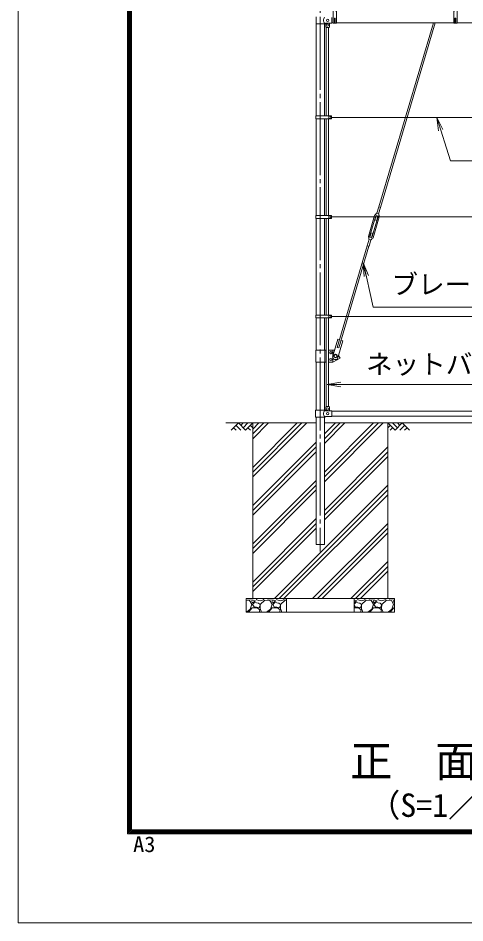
# Model space of a CAD drawing. Units: millimetres, scale not verified, with parts at other scales. Extents: x -12600 to 12600, y -8910 to 8910.
# Drawn here: x -12600 to -9292, y -8910 to -2213 of the extents above; entities that cross this region are included whole.
import ezdxf
from ezdxf.enums import TextEntityAlignment as Align

# ---------------------------------------------------------------- set-up
doc = ezdxf.new("R2010")
doc.units = ezdxf.units.MM
doc.header["$LTSCALE"] = 30
doc.linetypes.add('LONG_CHAIN', pattern=[21, 18, -1, 1, -1])
for name, color, linetype, lineweight in [('0-0_D-TTL', 7, 'Continuous', 9), ('0-1_D-TTL-TXT', 7, 'Continuous', 9), ('0-2_D-DCR-HCH', 7, 'Continuous', 9), ('0-3_D-STR1', 1, 'Continuous', 9), ('0-4_D-STR4', 7, 'Continuous', 9), ('0-5_D-BGD', 7, 'Continuous', 9), ('0-6_D-BMK', 2, 'LONG_CHAIN', 9), ('0-7_D-STR3', 3, 'Continuous', 9), ('0-A_0', 7, 'Continuous', 9), ('0-D_D-STR-TXT', 7, 'Continuous', 9)]:
    doc.layers.add(name, color=color, linetype=linetype, lineweight=lineweight)
doc.styles.add('ＭＳ ゴシック', font='')
doc.styles.get('ＭＳ ゴシック').set_extended_font_data('MS Gothic')

# ---------------------------------------------------------------- blocks, each defined once
blk = doc.blocks.new('_Open')
at = {"layer": '0-A_0'}
blk.add_line((-30, 5), (0, 0), dxfattribs=at)
blk.add_lwpolyline([(-30, -5), (0, 0), (-30, 0)], dxfattribs=at)

msp = doc.modelspace()

# ---------------------------------------------------------------- linework, layer by layer
at = {"layer": '0-0_D-TTL', "color": 2}
msp.add_lwpolyline([(-12600, 8910), (12600, 8910), (12600, -8910), (-12600, -8910)], close=True, dxfattribs=at)
at = {"layer": '0-0_D-TTL'}
for points in [[(-11790, 8250), (11790, 8250), (11790, -8250), (-11790, -8250)], [(-11782.5, 8242.5), (11782.5, 8242.5), (11782.5, -8242.5), (-11782.5, -8242.5)], [(-11775, 8235), (11775, 8235), (11775, -8235), (-11775, -8235)], [(-11767.5, 8227.5), (11767.5, 8227.5), (11767.5, -8227.5), (-11767.5, -8227.5)], [(-11760, 8220), (11760, 8220), (11760, -8220), (-11760, -8220)]]:
    msp.add_lwpolyline(points, close=True, dxfattribs=at)
at = {"layer": '0-2_D-DCR-HCH'}
for p, q in [((-10968.86, -5210), (-11022.07, -5263.21)), ((-10968.86, -5210), (-10915.64, -5263.21)), ((-10951.12, -5227.74), (-10933.38, -5210)), ((-10933.38, -5245.47), (-10897.91, -5210)), ((-10915.64, -5263.21), (-10862.43, -5210)), ((-10862.43, -5326.62), (-10745.82, -5210)), ((-10862.43, -5609.46), (-10462.97, -5210)), ((-10862.43, -5291.26), (-10781.17, -5210)), ((-10862.43, -5574.1), (-10498.33, -5210)), ((-10862.43, -5255.91), (-10816.53, -5210)), ((-10862.43, -5538.75), (-10533.68, -5210)), ((-10332.18, -5362.05), (-10180.13, -5210)), ((-10332.18, -5644.9), (-9897.29, -5210)), ((-10332.18, -5326.7), (-10215.48, -5210)), ((-10332.18, -5609.54), (-9932.64, -5210)), ((-10332.18, -5291.34), (-10250.84, -5210)), ((-10332.18, -5574.18), (-9968, -5210)), ((-9809.22, -5263.21), (-9862.43, -5210)), ((-9791.48, -5245.47), (-9826.96, -5210)), ((-9756.01, -5210), (-9809.22, -5263.21)), ((-9773.65, -5227.83), (-9791.48, -5210)), ((-9756.01, -5210), (-9702.8, -5263.21)), ((-11004.33, -5245.47), (-10986.51, -5263.21)), ((-10986.59, -5227.74), (-10950.96, -5263.21)), ((-10897.91, -5245.47), (-10880.09, -5263.21)), ((-10880.17, -5227.74), (-10862.43, -5245.39)), ((-9844.69, -5227.74), (-9862.43, -5245.39)), ((-9826.96, -5245.47), (-9844.78, -5263.21)), ((-9738.27, -5227.74), (-9773.91, -5263.21)), ((-9720.53, -5245.47), (-9738.35, -5263.21)), ((-10862.43, -5821.59), (-10392.68, -5351.84)), ((-10862.43, -5856.95), (-10392.68, -5387.2)), ((-10862.43, -5892.3), (-10392.68, -5422.55)), ((-10332.18, -5857.03), (-9862.43, -5387.28)), ((-10332.18, -5892.38), (-9862.43, -5422.63)), ((-10332.18, -5927.74), (-9862.43, -5457.99)), ((-10862.43, -6104.43), (-10392.68, -5634.68)), ((-10862.43, -6139.79), (-10392.68, -5670.04)), ((-10702.31, -6510), (-9862.43, -5670.12)), ((-10862.43, -6175.15), (-10392.68, -5705.4)), ((-10666.96, -6510), (-9862.43, -5705.48)), ((-10631.6, -6510), (-9862.43, -5740.83)), ((-10862.43, -6387.28), (-10392.68, -5917.53)), ((-10862.43, -6422.63), (-10392.68, -5952.88)), ((-10419.47, -6510), (-9862.43, -5952.96)), ((-10862.43, -6457.99), (-10392.68, -5988.24)), ((-10384.11, -6510), (-9862.43, -5988.32)), ((-10348.76, -6510), (-9862.43, -6023.67)), ((-10136.63, -6510), (-9862.43, -6235.81)), ((-10101.27, -6510), (-9862.43, -6271.16)), ((-10065.92, -6510), (-9862.43, -6306.52)), ((-10886.13, -6523.78), (-10912.43, -6521.59)), ((-10898.13, -6514.78), (-10902.52, -6510)), ((-10863.63, -6511.78), (-10898.13, -6514.78)), ((-10869.63, -6550.78), (-10886.13, -6523.78)), ((-10881.63, -6588.28), (-10869.63, -6550.78)), ((-10860.63, -6520.78), (-10871.13, -6525.28)), ((-10871.13, -6525.28), (-10865.13, -6540.28)), ((-10865.13, -6540.28), (-10842.63, -6526.78)), ((-10850.13, -6538.78), (-10865.13, -6553.78)), ((-10865.13, -6553.78), (-10853.13, -6571.78)), ((-10862.02, -6510), (-10863.63, -6511.78)), ((-10842.63, -6526.78), (-10860.63, -6520.78)), ((-10820.13, -6543.28), (-10850.13, -6538.78)), ((-10836.97, -6510), (-10833.63, -6517.78)), ((-10833.63, -6517.78), (-10808.13, -6525.28)), ((-10808.13, -6553.78), (-10820.13, -6543.28)), ((-10808.13, -6525.28), (-10782.63, -6517.78)), ((-10806.63, -6552.28), (-10808.13, -6583.78)), ((-10808.13, -6562.78), (-10808.13, -6553.78)), ((-10772.13, -6520.78), (-10806.63, -6552.28)), ((-10782.63, -6517.78), (-10779.85, -6510)), ((-10736.13, -6523.78), (-10772.13, -6520.78)), ((-10748.13, -6514.78), (-10752.52, -6510)), ((-10713.63, -6511.78), (-10748.13, -6514.78)), ((-10719.63, -6550.78), (-10736.13, -6523.78)), ((-10731.63, -6588.28), (-10719.63, -6550.78)), ((-10710.63, -6520.78), (-10721.13, -6525.28)), ((-10721.13, -6525.28), (-10715.13, -6540.28)), ((-10715.13, -6540.28), (-10692.63, -6526.78)), ((-10700.13, -6538.78), (-10715.13, -6553.78)), ((-10715.13, -6553.78), (-10703.13, -6571.78)), ((-10712.02, -6510), (-10713.63, -6511.78)), ((-10692.63, -6526.78), (-10710.63, -6520.78)), ((-10670.13, -6543.28), (-10700.13, -6538.78)), ((-10686.97, -6510), (-10683.63, -6517.78)), ((-10683.63, -6517.78), (-10658.13, -6525.28)), ((-10658.13, -6553.78), (-10670.13, -6543.28)), ((-10658.13, -6525.28), (-10632.63, -6517.78)), ((-10656.63, -6552.28), (-10658.13, -6583.78)), ((-10658.13, -6562.78), (-10658.13, -6553.78)), ((-10622.13, -6520.78), (-10656.63, -6552.28)), ((-10632.63, -6517.78), (-10629.85, -6510)), ((-10612.43, -6521.59), (-10622.13, -6520.78)), ((-10112.02, -6510), (-10112.43, -6510.45)), ((-10110.63, -6520.78), (-10112.43, -6521.56)), ((-10112.43, -6538.67), (-10092.63, -6526.78)), ((-10100.13, -6538.78), (-10112.43, -6551.09)), ((-10112.43, -6557.83), (-10103.13, -6571.78)), ((-10092.63, -6526.78), (-10110.63, -6520.78)), ((-10070.13, -6543.28), (-10100.13, -6538.78)), ((-10086.97, -6510), (-10083.63, -6517.78)), ((-10083.63, -6517.78), (-10058.13, -6525.28)), ((-10058.13, -6553.78), (-10070.13, -6543.28)), ((-10058.13, -6525.28), (-10032.63, -6517.78)), ((-10056.63, -6552.28), (-10058.13, -6583.78)), ((-10058.13, -6562.78), (-10058.13, -6553.78)), ((-10022.13, -6520.78), (-10056.63, -6552.28)), ((-10032.63, -6517.78), (-10029.85, -6510)), ((-9986.13, -6523.78), (-10022.13, -6520.78)), ((-9998.13, -6514.78), (-10002.52, -6510)), ((-9963.63, -6511.78), (-9998.13, -6514.78)), ((-9969.63, -6550.78), (-9986.13, -6523.78)), ((-9981.63, -6588.28), (-9969.63, -6550.78)), ((-9960.63, -6520.78), (-9971.13, -6525.28)), ((-9971.13, -6525.28), (-9965.13, -6540.28)), ((-9965.13, -6540.28), (-9942.63, -6526.78)), ((-9950.13, -6538.78), (-9965.13, -6553.78)), ((-9965.13, -6553.78), (-9953.13, -6571.78)), ((-9962.02, -6510), (-9963.63, -6511.78)), ((-9942.63, -6526.78), (-9960.63, -6520.78)), ((-9920.13, -6543.28), (-9950.13, -6538.78)), ((-9936.97, -6510), (-9933.63, -6517.78)), ((-9933.63, -6517.78), (-9908.13, -6525.28)), ((-9908.13, -6553.78), (-9920.13, -6543.28)), ((-9908.13, -6525.28), (-9882.63, -6517.78)), ((-9906.63, -6552.28), (-9908.13, -6583.78)), ((-9908.13, -6562.78), (-9908.13, -6553.78)), ((-9872.13, -6520.78), (-9906.63, -6552.28)), ((-9882.63, -6517.78), (-9879.85, -6510)), ((-9836.13, -6523.78), (-9872.13, -6520.78)), ((-9848.13, -6514.78), (-9852.52, -6510)), ((-9813.63, -6511.78), (-9848.13, -6514.78)), ((-9819.63, -6550.78), (-9836.13, -6523.78)), ((-9831.63, -6588.28), (-9819.63, -6550.78)), ((-9812.43, -6521.56), (-9821.13, -6525.28)), ((-9821.13, -6525.28), (-9815.13, -6540.28)), ((-9815.13, -6540.28), (-9812.43, -6538.67)), ((-9812.43, -6551.09), (-9815.13, -6553.78)), ((-9815.13, -6553.78), (-9812.43, -6557.83)), ((-9812.43, -6510.45), (-9813.63, -6511.78)), ((-10909.73, -6610), (-10881.63, -6588.28)), ((-10895.13, -6609.28), (-10868.13, -6579.28)), ((-10894.71, -6610), (-10895.13, -6609.28)), ((-10868.13, -6579.28), (-10829.13, -6579.28)), ((-10853.13, -6571.78), (-10815.63, -6576.28)), ((-10829.13, -6579.28), (-10809.63, -6592.78)), ((-10815.63, -6576.28), (-10808.13, -6562.78)), ((-10809.63, -6592.78), (-10814.55, -6610)), ((-10808.13, -6583.78), (-10797.09, -6610)), ((-10759.73, -6610), (-10731.63, -6588.28)), ((-10745.13, -6609.28), (-10718.13, -6579.28)), ((-10744.71, -6610), (-10745.13, -6609.28)), ((-10718.13, -6579.28), (-10679.13, -6579.28)), ((-10703.13, -6571.78), (-10665.63, -6576.28)), ((-10679.13, -6579.28), (-10659.63, -6592.78)), ((-10665.63, -6576.28), (-10658.13, -6562.78)), ((-10659.63, -6592.78), (-10664.55, -6610)), ((-10658.13, -6583.78), (-10647.09, -6610)), ((-10112.43, -6579.28), (-10079.13, -6579.28)), ((-10103.13, -6571.78), (-10065.63, -6576.28)), ((-10079.13, -6579.28), (-10059.63, -6592.78)), ((-10065.63, -6576.28), (-10058.13, -6562.78)), ((-10059.63, -6592.78), (-10064.55, -6610)), ((-10058.13, -6583.78), (-10047.09, -6610)), ((-10009.73, -6610), (-9981.63, -6588.28)), ((-9995.13, -6609.28), (-9968.13, -6579.28)), ((-9994.71, -6610), (-9995.13, -6609.28)), ((-9968.13, -6579.28), (-9929.13, -6579.28)), ((-9953.13, -6571.78), (-9915.63, -6576.28)), ((-9929.13, -6579.28), (-9909.63, -6592.78)), ((-9915.63, -6576.28), (-9908.13, -6562.78)), ((-9909.63, -6592.78), (-9914.55, -6610)), ((-9908.13, -6583.78), (-9897.09, -6610)), ((-9859.73, -6610), (-9831.63, -6588.28)), ((-9845.13, -6609.28), (-9818.13, -6579.28)), ((-9844.71, -6610), (-9845.13, -6609.28)), ((-9818.13, -6579.28), (-9812.43, -6579.28))]:
    msp.add_line(p, q, dxfattribs=at)
for points in [[(-10332.18, -6110), (-10392.68, -6110), (-10392.68, -5210), (-10862.43, -5210), (-10862.43, -6510), (-9862.43, -6510), (-9862.43, -5210), (-10332.18, -5210)], [(-10612.43, -6510), (-10912.43, -6510), (-10912.43, -6610), (-10612.43, -6610)], [(-9812.43, -6510), (-10112.43, -6510), (-10112.43, -6610), (-9812.43, -6610)]]:
    msp.add_lwpolyline(points, close=True, dxfattribs=at)
at = {"layer": '0-3_D-STR1'}
for p, q in [((-10392.68, -2937.5), (-10392.68, -2255)), ((-10332.18, -2937.5), (-10332.18, -2255)), ((-10277.43, -2248.1), (-10267.43, -2248.1)), ((-10242.43, -2248.1), (-9374.93, -2248.1)), ((-9349.93, -2248.1), (-8482.43, -2248.1)), ((-10392.68, -3674.5), (-10392.68, -2958.5)), ((-10332.18, -3674.5), (-10332.18, -2958.5)), ((-10392.68, -4411.5), (-10392.68, -3695.5)), ((-10332.18, -4411.5), (-10332.18, -3695.5)), ((-10392.68, -4670), (-10392.68, -4432.5)), ((-10332.18, -4670), (-10332.18, -4432.5)), ((-10392.68, -5115.9), (-10392.68, -4760)), ((-10332.18, -5115.9), (-10332.18, -4760)), ((-10277.43, -5121.9), (-8447.43, -5121.9)), ((-10392.68, -6110), (-10392.68, -5165.9)), ((-10332.18, -6110), (-10332.18, -5165.9)), ((-10277.43, -5160), (-8447.43, -5160)), ((-10332.18, -6110), (-10392.68, -6110))]:
    msp.add_line(p, q, dxfattribs=at)
at = {"layer": '0-4_D-STR4'}
for p, q in [((-10392.68, -5210), (-10862.43, -5210)), ((-10862.43, -5210), (-10862.43, -6510)), ((-9862.43, -5210), (-10332.18, -5210)), ((-9862.43, -6510), (-9862.43, -5210)), ((-10912.43, -6510), (-9812.43, -6510)), ((-10912.43, -6510), (-10912.43, -6610)), ((-9812.43, -6510), (-9812.43, -6610)), ((-10912.43, -6610), (-9812.43, -6610))]:
    msp.add_line(p, q, dxfattribs=at)
at = {"layer": '0-5_D-BGD'}
for p, q in [((-10862.43, -5210), (-11062.43, -5210)), ((-8862.43, -5210), (-9862.43, -5210))]:
    msp.add_line(p, q, dxfattribs=at)
at = {"layer": '0-6_D-BMK'}
msp.add_line((-10362.43, 3465), (-10362.43, -6160), dxfattribs=at)
at = {"layer": '0-7_D-STR3'}
for p, q in [((-10393.53, -2255), (-10393.53, -2205)), ((-10277.43, -2208), (-10277.43, -2252)), ((-10393.53, -2255), (-10328.63, -2255)), ((-10322.63, -2252), (-10328.63, -2255)), ((-10322.63, -2252), (-10277.43, -2252)), ((-10320.43, -2280), (-10320.43, -2252)), ((-10295.43, -2280), (-10295.43, -2252)), ((-10258.43, -2249.89), (-10258.43, -2217)), ((-10251.43, -2249.89), (-10251.43, -2217)), ((-9525.5, -2248.1), (-9929.05, -3610.64)), ((-9512.98, -2248.1), (-9917.55, -3614.05)), ((-9365.93, -2249.89), (-9365.93, -2217)), ((-9358.93, -2249.89), (-9358.93, -2217)), ((-10319.93, -2937.5), (-10319.93, -2281.32)), ((-10318.43, -2282), (-10297.43, -2282)), ((-10300.93, -2937.5), (-10300.93, -2282)), ((-10395.23, -2937.5), (-10395.23, -2958.5)), ((-10395.23, -2937.5), (-10280.43, -2937.5)), ((-10280.43, -2937.5), (-10280.43, -2958.5)), ((-10395.23, -2958.5), (-10280.43, -2958.5)), ((-10319.93, -3674.5), (-10319.93, -2958.5)), ((-10300.93, -3674.5), (-10300.93, -2958.5)), ((-8444.93, -2948), (-10280.43, -2948)), ((-9930.11, -3610.33), (-9944.31, -3658.27)), ((-9916.49, -3614.36), (-9930.69, -3662.3)), ((-9930.11, -3610.33), (-9916.49, -3614.36)), ((-10395.23, -3674.5), (-10395.23, -3695.5)), ((-10395.23, -3674.5), (-10280.43, -3674.5)), ((-10280.43, -3674.5), (-10280.43, -3695.5)), ((-9960.15, -3673.39), (-10006.16, -3828.72)), ((-9952, -3675.81), (-9998.01, -3831.14)), ((-9933.79, -3681.2), (-9979.79, -3836.53)), ((-9949.13, -3674.57), (-9958.51, -3706.21)), ((-9947.09, -3657.45), (-9950.91, -3664.45)), ((-9949.52, -3674.46), (-9935.14, -3678.72)), ((-9947.09, -3657.45), (-9927.91, -3663.13)), ((-9935.52, -3678.6), (-9944.89, -3710.25)), ((-9927.91, -3663.13), (-9928.52, -3671.08)), ((-10395.23, -3695.5), (-10280.43, -3695.5)), ((-10319.93, -4411.5), (-10319.93, -3695.5)), ((-10300.93, -4411.5), (-10300.93, -3695.5)), ((-8444.93, -3685), (-10280.43, -3685)), ((-9925.64, -3683.62), (-9971.64, -3838.95)), ((-9958.51, -3706.21), (-9944.89, -3710.25)), ((-9996.28, -3833.74), (-9986.9, -3802.1)), ((-9986.9, -3802.1), (-9973.29, -3806.13)), ((-9982.66, -3837.77), (-9973.29, -3806.13)), ((-10015.3, -3897.98), (-10001.1, -3850.04)), ((-10003.88, -3849.21), (-10003.27, -3841.26)), ((-10001.69, -3902.01), (-9987.49, -3854.07)), ((-9996.66, -3833.62), (-9982.28, -3837.88)), ((-10014.25, -3898.29), (-10237.18, -4650.97)), ((-10002.74, -3901.7), (-10225.67, -4654.38)), ((-10015.3, -3897.98), (-10001.69, -3902.01)), ((-10395.23, -4411.5), (-10395.23, -4432.5)), ((-10395.23, -4411.5), (-10280.43, -4411.5)), ((-10280.43, -4411.5), (-10280.43, -4432.5)), ((-10395.23, -4432.5), (-10280.43, -4432.5)), ((-10319.93, -5089.58), (-10319.93, -4432.5)), ((-10300.93, -5088.9), (-10300.93, -4432.5)), ((-8444.93, -4422), (-10280.43, -4422)), ((-10273.32, -4723.7), (-10233.56, -4589.47)), ((-10234.96, -4735.06), (-10195.21, -4600.83)), ((-10233.56, -4589.47), (-10220.14, -4593.44)), ((-10208.63, -4596.85), (-10195.21, -4600.83)), ((-10394.98, -4670), (-10394.98, -4760)), ((-10319.93, -4670), (-10394.98, -4670)), ((-10329.88, -4670), (-10329.88, -4760)), ((-10257.41, -4670), (-10300.93, -4670)), ((-10269.88, -4670), (-10269.88, -4712.1)), ((-10237.18, -4650.97), (-10225.67, -4654.38)), ((-10269.88, -4730), (-10269.88, -4760)), ((-10319.93, -4760), (-10394.98, -4760)), ((-10269.88, -4760), (-10300.93, -4760)), ((-10318.43, -5088.9), (-10297.43, -5088.9)), ((-10398.53, -5115.9), (-10328.63, -5115.9)), ((-10398.53, -5115.9), (-10398.53, -5165.9)), ((-10322.63, -5118.9), (-10328.63, -5115.9)), ((-10322.63, -5118.9), (-10277.43, -5118.9)), ((-10320.43, -5090.9), (-10320.43, -5118.9)), ((-10295.43, -5090.9), (-10295.43, -5118.9)), ((-10277.43, -5162.9), (-10277.43, -5118.9)), ((-10398.53, -5165.9), (-10328.63, -5165.9)), ((-10322.63, -5162.9), (-10328.63, -5165.9)), ((-10322.63, -5162.9), (-10277.43, -5162.9))]:
    msp.add_line(p, q, dxfattribs=at)
for points in [[(-10258.43, -2249.89), (-10267.43, -2249.89), (-10267.43, -2160.63)], [(-10251.43, -2160.63), (-10242.43, -2160.63), (-10242.43, -2249.89), (-10251.43, -2249.89)], [(-9365.93, -2160.63), (-9374.93, -2160.63), (-9374.93, -2249.89), (-9365.93, -2249.89)], [(-9358.93, -2249.89), (-9349.93, -2249.89), (-9349.93, -2160.63)], [(-10003.88, -3849.21), (-9984.71, -3854.89), (-9980.89, -3847.89)], [(-10227.75, -4710.7), (-10214.88, -4730), (-10269.88, -4760)]]:
    msp.add_lwpolyline(points, dxfattribs=at)
for points in [[(-10284.88, -4681.9), (-10291.9, -4685.95), (-10291.9, -4694.05), (-10284.88, -4698.1), (-10277.87, -4694.05), (-10277.87, -4685.95)], [(-10284.88, -4748.1), (-10291.9, -4744.05), (-10291.9, -4735.95), (-10284.88, -4731.9), (-10277.87, -4735.95), (-10277.87, -4744.05)], [(-10249.88, -4701.14), (-10261.88, -4708.07), (-10261.88, -4721.93), (-10249.88, -4728.86), (-10237.88, -4721.93), (-10237.88, -4708.07)]]:
    msp.add_lwpolyline(points, close=True, dxfattribs=at)
for centre, radius in [((-10310.43, -2265), 8), ((-10307.43, -2230), 8), ((-10292.43, -2948), 8), ((-10292.43, -3685), 8), ((-10292.43, -4422), 8), ((-10284.88, -4690), 7.03), ((-10284.88, -4740), 7.03), ((-10249.88, -4715), 11.5), ((-10310.43, -5105.9), 8), ((-10307.43, -5140.9), 8)]:
    msp.add_circle(centre, radius, dxfattribs=at)
for centre, radius, start, end in [((-10310.05, -2230), 28.8, 130.19176, 229.80824), ((-10254.93, -2217), 3.5, 0, 180), ((-10254.93, -2244.26), 6.62, 238.10921, 301.89079), ((-9362.43, -2217), 3.5, 0, 180), ((-9362.43, -2244.26), 6.62, 238.10921, 301.89079), ((-10318.43, -2280), 2, 180, 270), ((-10297.43, -2280), 2, 270, 0), ((-9950.09, -3676.38), 10.5, 107.38299, 163.50187), ((-9954.42, -3662.54), 4, 287.38299, 331.40262), ((-9950.09, -3676.38), 2, 73.50187, 163.50187), ((-9935.7, -3680.64), 2, 343.50187, 73.50187), ((-9924.53, -3671.39), 4, 175.60113, 219.62076), ((-9935.7, -3680.64), 10.5, 343.50187, 39.62076), ((-9996.09, -3831.71), 10.5, 163.50187, 219.62076), ((-10007.26, -3840.95), 4, 355.60113, 39.62076), ((-9996.09, -3831.71), 2, 163.50187, 253.50187), ((-9981.71, -3835.97), 2, 253.50187, 343.50187), ((-9977.38, -3849.8), 4, 107.38299, 151.40262), ((-9981.71, -3835.97), 10.5, 287.38299, 343.50187), ((-10249.88, -4715), 25, 200.37177, 306.63198), ((-10318.43, -5090.9), 2, 90, 180), ((-10297.43, -5090.9), 2, 0, 90), ((-10310.05, -5140.9), 28.8, 130.19176, 229.80824)]:
    msp.add_arc(centre, radius, start, end, dxfattribs=at)
at = {"layer": '0-D_D-STR-TXT'}
msp.add_line((-9062.12, -4925.58), (-10309.36, -4925.58), dxfattribs=at)
for points in [[(-8464.76, -3269.62), (-9398.75, -3269.62), (-9500.09, -2949.91)], [(-8580.04, -4351.95), (-9970.88, -4351.95), (-10043.64, -4026.84)]]:
    msp.add_lwpolyline(points, dxfattribs=at)

# ---------------------------------------------------------------- block references
at = {"layer": '0-D_D-STR-TXT', "xscale": 3.333333, "yscale": 3.333333}
for p, rotation in [((-9500.7, -2948), 107.58773), ((-10044.08, -4024.89), 102.61465), ((-10311.36, -4925.58), 180)]:
    msp.add_blockref('_Open', p, dxfattribs=dict(at, rotation=rotation))

# ---------------------------------------------------------------- texts
at = {"layer": '0-0_D-TTL', "style": 'ＭＳ ゴシック', "width": 1.05}
msp.add_text('A3', height=115.5, dxfattribs=at).set_placement((-11748.26, -8420.43), align=Align.BOTTOM_LEFT)
at = {"layer": '0-1_D-TTL-TXT', "style": 'ＭＳ ゴシック'}
for s, height, p in [('正\u3000面\u3000図', 230.9, (-10142.13, -7897.72)), ('（S=1／60）', 173.1, (-10005.68, -8177.3))]:
    msp.add_text(s, height=height, dxfattribs=at).set_placement(p, align=Align.BOTTOM_LEFT)
at = {"layer": '0-D_D-STR-TXT', "style": 'ＭＳ ゴシック'}
for s, p in [('ブレース φ12', (-9835.63, -4299.72)), ('ネットバー', (-10023.79, -4889.73))]:
    msp.add_text(s, height=144.3, dxfattribs=at).set_placement(p, align=Align.BOTTOM_LEFT)

doc.saveas('drawing.dxf')
